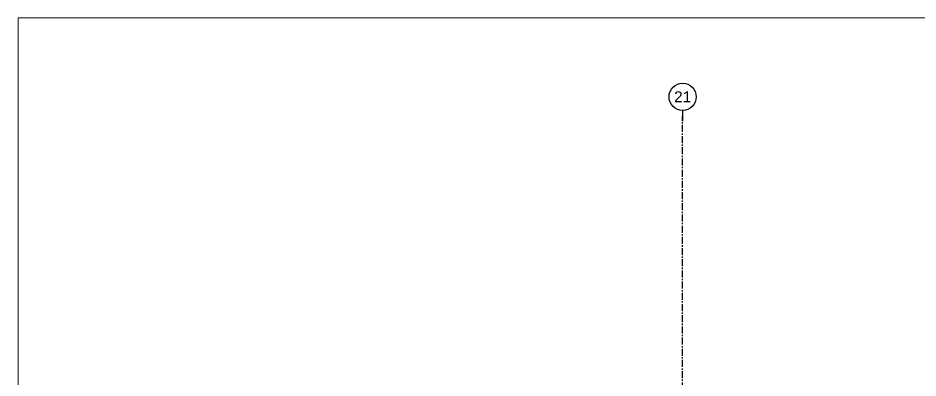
# Model space of a CAD drawing. Header units: millimetres. Extents: x 3774 to 718460, y -768339 to 192544.
# Drawn here: x 339697 to 360098, y -626982 to -618812 of the extents above; entities that cross this region are included whole.
import ezdxf
from ezdxf.enums import TextEntityAlignment as Align

# ---------------------------------------------------------------- set-up
doc = ezdxf.new("R2010")
doc.units = ezdxf.units.MM
doc.linetypes.add('CENTER', pattern=[50.8, 31.75, -6.35, 6.35, -6.35])
doc.linetypes.add('XKITLINE00', pattern=[0])
doc.layers.add('DrawingSheet', color=7, linetype='Continuous', lineweight=0)
doc.layers.add('Stan-Dim', color=7, linetype='Continuous')
doc.styles.add('ROMANS', font='arial.ttf', dxfattribs={"width": 0.85})

# ---------------------------------------------------------------- blocks, each defined once
blk = doc.blocks.new('*A272909')
at = {"layer": 'DrawingSheet', "color": 7, "linetype": 'XKITLINE00', "lineweight": 0}
for p, q in [((2939.351557, 28.464483), (1689.351557, 28.464483)), ((1689.351557, 28.464483), (1689.351557, -258.535517))]:
    blk.add_line(p, q, dxfattribs=at)

msp = doc.modelspace()

# ---------------------------------------------------------------- linework, layer by layer
at = {"color": 7}
msp.add_line((354762.556, -620910.431), (354762.556, -621153.901), dxfattribs=at)
at = {"color": 7, "linetype": 'CENTER', "ltscale": 5}
msp.add_lwpolyline([(354762.556, -639940.293), (354762.556, -621042.217)], dxfattribs=at)
at = {"color": 7}
msp.add_circle((354762.556, -620601.45), 308.981, dxfattribs=at)

# ---------------------------------------------------------------- block references
at = {"color": 7, "lineweight": 0, "xscale": 125, "yscale": 125, "zscale": 125}
msp.add_blockref('*A272909', (128527.556, -622370.363), dxfattribs=at)

# ---------------------------------------------------------------- texts
at = {"layer": 'Stan-Dim', "color": 7, "style": 'ROMANS'}
msp.add_attdef('21', text='', height=250, dxfattribs=at).set_placement((354762.556, -620601.45), align=Align.MIDDLE_CENTER)

doc.saveas('drawing.dxf')
